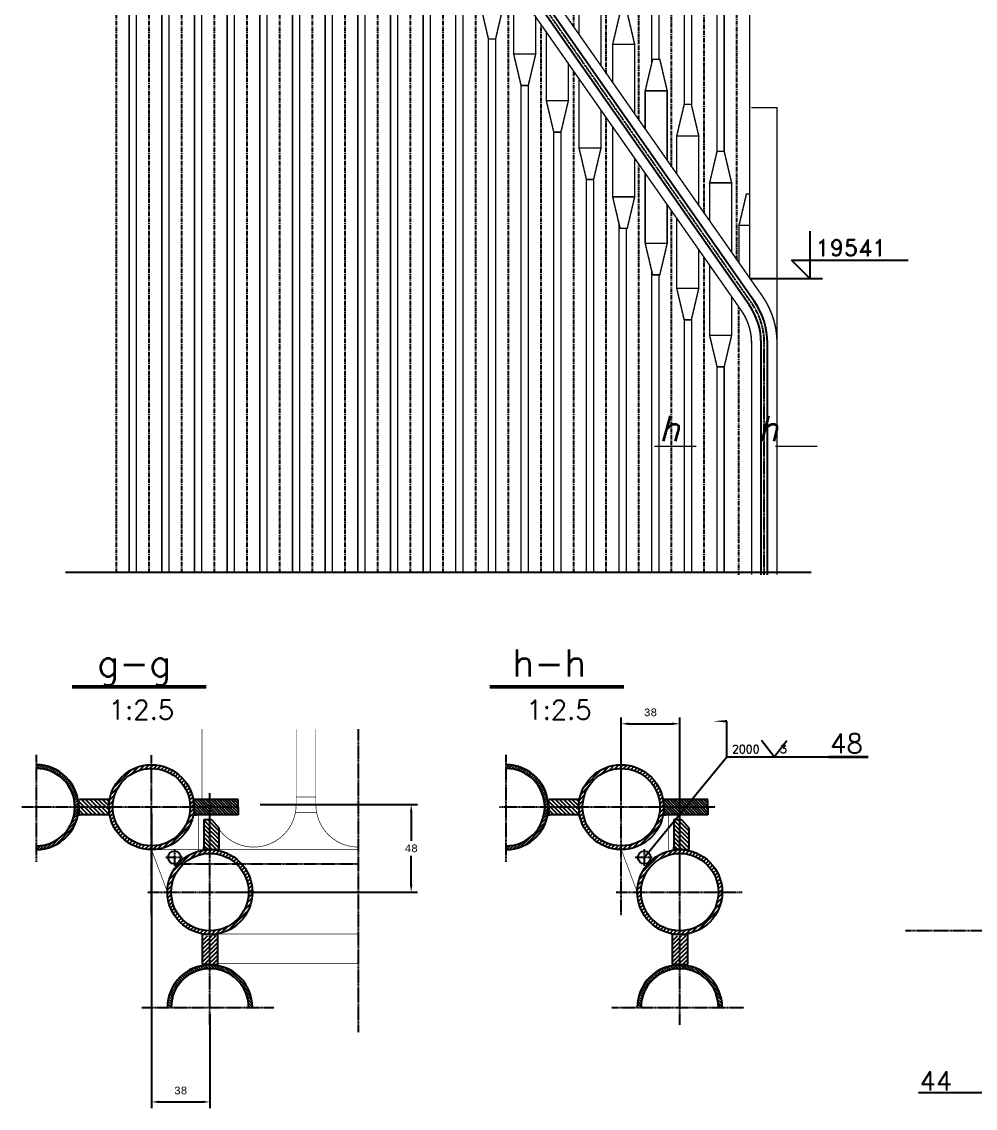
# Model space of a CAD drawing. Extents: x 13210 to 94108, y -7390 to 36310.
# Drawn here: x 53671 to 61160, y 9430 to 17965 of the extents above; entities that cross this region are included whole.
import ezdxf
from ezdxf.enums import TextEntityAlignment as Align

# ---------------------------------------------------------------- set-up
doc = ezdxf.new("R2010")
doc.units = 0
doc.header["$MEASUREMENT"] = 0
doc.header["$PDMODE"] = 3
doc.linetypes.add('CENTER', pattern=[50, 31.25, -6.25, 6.25, -6.25])
doc.linetypes.add('DASHEDX2', pattern=[1.5, 1, -0.5])
doc.layers.get('0').update_dxf_attribs({"linetype": 'CONTINUOUS'})
doc.layers.get('DEFPOINTS').update_dxf_attribs({"linetype": 'CONTINUOUS'})
for name, color, linetype in [('LINIE', 7, 'DASHEDX2'), ('PRZEKROJE', 4, 'CONTINUOUS'), ('RURA', 3, 'CONTINUOUS'), ('RURKI', 4, 'CONTINUOUS'), ('WYMIAR1', 7, 'CONTINUOUS'), ('X-X', 1, 'CONTINUOUS')]:
    doc.layers.add(name, color=color, linetype=linetype)
doc.styles.add('MONOTXT', font='monotxt')
doc.styles.add('ROMAND', font='romand')
doc.styles.add('ROMANS', font='romans')
doc.styles.get("Standard").update_dxf_attribs({"font": 'romans.shx'})
doc.dimstyles.get("Standard").update_dxf_attribs({"dimtxt": 0.18, "dimasz": 0.18, "dimexe": 0.18, "dimexo": 0.0625, "dimgap": 0.09, "dimtad": 0, "dimtih": 1, "dimtoh": 1, "dimdec": 4, "dimzin": 0, "dimdsep": 46, "dimtxsty": 'Standard', "dimcen": 0.09, "dimadec": 0, "dimazin": 0, "dimtfac": 1, "dimtdec": 4, "dimtofl": 0, "dimtmove": 0, "dimatfit": 3, "dimfxl": 0, "dimtolj": 1, "dimtzin": 0, "dimarcsym": 0})

# ---------------------------------------------------------------- blocks, each defined once
blk = doc.blocks.new('*X16')
at = {"color": 0, "linetype": 'Continuous'}
for p, q in [((60540, 2414.6), (60460, 2494.6)), ((60540, 2392.5), (60460, 2472.5)), ((60540, 2370.4), (60460, 2450.4)), ((60540, 2436.7), (60474.2, 2502.5)), ((60540, 2458.8), (60496.3, 2502.5)), ((60540, 2480.9), (60518.4, 2502.5)), ((60540, 2348.3), (60460, 2428.3)), ((60521.2, 2345), (60460, 2406.2))]:
    blk.add_line(p, q, dxfattribs=at)
blk = doc.blocks.new('*X15')
at = {"color": 0, "linetype": 'Continuous'}
for p, q in [((60303.1, 2828.5), (60396.5, 2921.9)), ((60394.4, 2897.8), (60434.2, 2937.5)), ((60435.8, 2917), (60463.1, 2944.4)), ((60465.3, 2924.5), (60488, 2947.2)), ((60490.2, 2927.3), (60510.2, 2947.3)), ((60512.1, 2927.1), (60530.4, 2945.4)), ((60532.1, 2924.9), (60549.1, 2942)), ((60550.3, 2921.1), (60566.5, 2937.3)), ((60567.3, 2916), (60582.8, 2931.5)), ((60583.1, 2909.7), (60598.1, 2924.7)), ((60597.8, 2902.3), (60612.5, 2917)), ((60611.6, 2894), (60626, 2908.4)), ((60624.4, 2884.8), (60638.7, 2899)), ((60636.4, 2874.6), (60650.6, 2888.8)), ((60647.6, 2863.7), (60661.7, 2877.8)), ((60657.8, 2851.9), (60672.1, 2866.1)), ((60667.2, 2839.2), (60681.6, 2853.5)), ((60280.6, 2761.9), (60308, 2789.2)), ((60287.5, 2790.8), (60327.2, 2830.6)), ((60675.8, 2825.6), (60690.4, 2840.2)), ((60683.3, 2811), (60698.3, 2826)), ((60689.8, 2795.5), (60705.3, 2810.9)), ((60695.2, 2778.8), (60711.3, 2794.8)), ((60277.7, 2714.8), (60297.7, 2734.8)), ((60277.8, 2737), (60300.5, 2759.7)), ((60699.3, 2760.8), (60716.2, 2777.6)), ((60701.9, 2741.2), (60719.9, 2759.2)), ((60702.4, 2719.7), (60722, 2739.3)), ((60279.6, 2694.6), (60297.9, 2712.9)), ((60283, 2675.9), (60300.1, 2692.9)), ((60287.7, 2658.5), (60303.9, 2674.7)), ((60694, 2667.1), (60720.2, 2693.3)), ((60700.3, 2695.5), (60722.4, 2717.5)), ((60293.5, 2642.2), (60309, 2657.7)), ((60300.3, 2626.9), (60315.3, 2641.9)), ((60308, 2612.5), (60322.7, 2627.2)), ((60594.9, 2523.8), (60701.2, 2630.1)), ((60678.6, 2629.5), (60714.3, 2665.3)), ((60316.6, 2599), (60331, 2613.4)), ((60326, 2586.3), (60340.2, 2600.6)), ((60336.2, 2574.4), (60350.4, 2588.6)), ((60347.2, 2563.3), (60361.3, 2577.4)), ((60358.9, 2552.9), (60373.1, 2567.2)), ((60371.5, 2543.4), (60385.8, 2557.8)), ((60384.8, 2534.6), (60399.4, 2549.2)), ((60399, 2526.7), (60414, 2541.7)), ((60414.1, 2519.7), (60429.5, 2535.2)), ((60430.2, 2513.7), (60446.2, 2529.8)), ((60447.4, 2508.8), (60464.2, 2525.7)), ((60465.8, 2505.1), (60483.8, 2523.1)), ((60485.7, 2503), (60505.3, 2522.6)), ((60507.5, 2502.6), (60529.5, 2524.7)), ((60531.7, 2504.8), (60557.9, 2531)), ((60559.7, 2510.7), (60595.5, 2546.4))]:
    blk.add_line(p, q, dxfattribs=at)
blk = doc.blocks.new('*X14')
at = {"color": 0, "linetype": 'Continuous'}
for p, q in [((60540, 3011.2), (60460, 3091.2)), ((60540, 3033.3), (60468.3, 3105)), ((60540, 3055.4), (60490.4, 3105)), ((60540, 3077.5), (60512.5, 3105)), ((60540, 3099.6), (60534.6, 3105)), ((60540, 2989.1), (60460, 3069.1)), ((60540, 2967), (60460, 3047)), ((60537.4, 2947.5), (60460, 3024.9)), ((60515.3, 2947.5), (60460, 3002.8)), ((60493.2, 2947.5), (60460, 2980.7)), ((60471.1, 2947.5), (60460, 2958.6))]:
    blk.add_line(p, q, dxfattribs=at)
blk = doc.blocks.new('*X20')
at = {"color": 0, "linetype": 'Continuous'}
for p, q in [((58303.8, 17025.2), (58203.8, 17125.2)), ((58281.7, 17025.2), (58203.8, 17103.1)), ((58259.6, 17025.2), (58203.8, 17081)), ((58325.9, 17025.2), (58205.9, 17145.2)), ((58347.9, 17025.2), (58227.9, 17145.2)), ((58370, 17025.2), (58250, 17145.2)), ((58392.1, 17025.2), (58272.1, 17145.2)), ((58414.2, 17025.2), (58294.2, 17145.2)), ((58436.3, 17025.2), (58316.3, 17145.2)), ((58458.4, 17025.2), (58338.4, 17145.2)), ((58480.5, 17025.2), (58360.5, 17145.2)), ((58502.6, 17025.2), (58382.6, 17145.2)), ((58524.7, 17025.2), (58404.7, 17145.2)), ((58546.8, 17025.2), (58426.8, 17145.2)), ((58550, 17044.1), (58448.9, 17145.2)), ((58550, 17066.2), (58471, 17145.2)), ((58550, 17088.3), (58493.1, 17145.2)), ((58550, 17110.4), (58515.2, 17145.2)), ((58550, 17132.5), (58537.3, 17145.2)), ((58237.5, 17025.2), (58203.8, 17058.9)), ((58215.4, 17025.2), (58203.8, 17036.8))]:
    blk.add_line(p, q, dxfattribs=at)
blk = doc.blocks.new('*D307')
at = {"color": 0, "linetype": 'ByBlock'}
for p, q in [((57660, 11745.215), (57660, 9430)), ((58119, 10172.715), (58119, 9430)), ((57720, 9480), (58059, 9480))]:
    blk.add_line(p, q, dxfattribs=at)
for points in [[(57720, 9490), (57720, 9470), (57660, 9480)], [(58059, 9490), (58059, 9470), (58119, 9480)]]:
    blk.add_solid(points, dxfattribs=at)
at = {"layer": 'DEFPOINTS', "color": 0, "linetype": 'ByBlock'}
for p in [(57660, 11795.215), (58119, 10222.715), (58119, 9480)]:
    blk.add_point(p, dxfattribs=at)
at = {"color": 0, "linetype": 'ByBlock', "style": 'MONOTXT'}
blk.add_text('38', height=60, dxfattribs=at).set_placement((57889.5, 9570), align=Align.MIDDLE_CENTER)
blk = doc.blocks.new('*D308')
at = {"color": 0, "linetype": 'ByBlock'}
for p, q in [((58512.7, 11815.2), (59750, 11815.2)), ((59700, 11755.2), (59700, 11531.7)), ((59700, 11188.2), (59700, 11411.7)), ((58169, 11128.2), (59750, 11128.2))]:
    blk.add_line(p, q, dxfattribs=at)
for points in [[(59690, 11755.2), (59710, 11755.2), (59700, 11815.2)], [(59690, 11188.2), (59710, 11188.2), (59700, 11128.2)]]:
    blk.add_solid(points, dxfattribs=at)
at = {"layer": 'DEFPOINTS', "color": 0, "linetype": 'ByBlock'}
for p in [(58462.7, 11815.2), (58119, 11128.2), (59700, 11128.2)]:
    blk.add_point(p, dxfattribs=at)
at = {"color": 0, "linetype": 'ByBlock', "style": 'MONOTXT'}
blk.add_text('48', height=60, dxfattribs=at).set_placement((59700, 11471.7), align=Align.MIDDLE_CENTER)
blk = doc.blocks.new('*D309')
at = {"color": 0, "linetype": 'ByBlock'}
for p, q in [((61350, 11845.215), (61350, 12500)), ((61809, 11178.215), (61809, 12500)), ((61410, 12450), (61749, 12450))]:
    blk.add_line(p, q, dxfattribs=at)
for points in [[(61410, 12460), (61410, 12440), (61350, 12450)], [(61749, 12460), (61749, 12440), (61809, 12450)]]:
    blk.add_solid(points, dxfattribs=at)
at = {"layer": 'DEFPOINTS', "color": 0, "linetype": 'ByBlock'}
for p in [(61809, 12450), (61350, 11795.215), (61809, 11128.215)]:
    blk.add_point(p, dxfattribs=at)
at = {"color": 0, "linetype": 'ByBlock', "style": 'MONOTXT'}
blk.add_text('38', height=60, dxfattribs=at).set_placement((61579.5, 12540), align=Align.MIDDLE_CENTER)
blk = doc.blocks.new('POZ')
for p, q in [((0, 186), (0, 0)), ((0, 0), (-71, 71)), ((-71, 71), (387, 71))]:
    blk.add_line(p, q)
at = {"style": 'ROMAND', "flags": 4}
blk.add_attdef('POZIOM', (23, 88), '', height=65, dxfattribs=at)

msp = doc.modelspace()

# ---------------------------------------------------------------- linework, layer by layer
at = {"layer": 'LINIE', "linetype": 'CENTER'}
for p, q in [((54415, 13639), (54415, 25188.25)), ((54671.5, 13639), (54671.5, 25188.25)), ((54671.5, 13639), (54671.5, 25188.25)), ((58262.5, 17557.00047), (58262.5, 24445.75)), ((58775.5, 16824.36054), (58775.5, 24445.75)), ((59288.5, 16091.72061), (59288.5, 24445.75)), ((58006, 17923.32043), (58006, 24022.75)), ((58519, 17190.6805), (58519, 24022.75)), ((59032, 16458.04057), (59032, 24022.75)), ((54928, 13639), (54928, 21970.03477)), ((55184.5, 13639), (55184.5, 21603.71481)), ((55441, 13639), (55441, 21237.39485)), ((55697.5, 13639), (55697.5, 20871.07488)), ((55954, 13639), (55954, 20504.75492)), ((56210.5, 13639), (56210.5, 20138.43495)), ((56467, 13639), (56467, 19772.11499)), ((56723.5, 13639), (56723.5, 19405.79503)), ((56980, 13639), (56980, 19039.47506)), ((57236.5, 13639), (57236.5, 18673.1551)), ((57493, 13639), (57493, 18306.83514)), ((57749.5, 13639), (57749.5, 17940.51517)), ((58006, 13639), (58006, 17574.19521)), ((58262.5, 13639), (58262.5, 17207.87524)), ((58519, 13639), (58519, 16841.55528)), ((58775.5, 13639), (58775.5, 16475.23532)), ((59032, 13639), (59032, 16108.91535)), ((59303.0625, 13621), (59303.0625, 15724.59539))]:
    msp.add_line(p, q, dxfattribs=at)
at = {"layer": 'LINIE'}
for p, q in [((59403.81568, 15755.27625), (54971.23576, 22082.85903)), ((59503.3175, 13621), (59503.3175, 15439.71762)), ((58339, 11128.215), (59330, 11128.215))]:
    msp.add_line(p, q, dxfattribs=at)
at = {"layer": 'LINIE', "linetype": 'DASHEDX2'}
for p, q in [((56314.7969, 10025.215), (56314.7969, 12407.07953)), ((53784.5, 12207.28457), (53784.5, 11365.55036)), ((57474.5, 12207.28457), (57474.5, 11365.55036)), ((54690, 10945.9373), (54690, 12202.51334)), ((58380, 10945.9373), (58380, 12202.51334)), ((55149, 10082.715), (55149, 11907.29392)), ((58839, 10082.715), (58839, 11907.29392)), ((55368.56285, 11795.215), (53671.05432, 11795.215)), ((59118.56285, 11795.215), (57421.05432, 11795.215)), ((54870, 11466.20072), (54870, 11332.95795)), ((58560, 11466.20072), (58560, 11332.95795)), ((54933.18799, 11400), (54799.56196, 11400)), ((58623.18799, 11400), (58489.56196, 11400)), ((54870, 11350), (56314.7969, 11350)), ((54658.79424, 11128.215), (56314.7969, 11128.215)), ((63045.56285, 10822.715), (60613.05432, 10822.715)), ((54613.215, 10222.715), (55653.215, 10222.715)), ((58303.215, 10222.715), (59343.215, 10222.715))]:
    msp.add_line(p, q, dxfattribs=at)
at = {"layer": 'LINIE'}
msp.add_arc((58953.16276, 15439.70981), 550.15474, 0.000851474, 35.000851474, dxfattribs=at)
at = {"layer": 'PRZEKROJE', "linetype": 'Continuous'}
for p, q in [((54120, 11795.215), (54120, 11855.215)), ((54120, 11795.215), (54120, 11735.215)), ((54356.25, 11855.215), (54123.75, 11855.215)), ((54356.25, 11795.215), (54356.25, 11855.215)), ((54356.25, 11795.215), (54356.25, 11735.215)), ((55370, 11855.215), (55023.75, 11855.215)), ((55023.75, 11795.215), (55023.75, 11855.215)), ((55023.75, 11795.215), (55023.75, 11735.215)), ((55370, 11795.215), (55370, 11855.215)), ((55370, 11795.215), (55370, 11735.215)), ((57810, 11795.215), (57810, 11855.215)), ((57810, 11795.215), (57810, 11735.215)), ((58046.25, 11855.215), (57813.75, 11855.215)), ((58046.25, 11795.215), (58046.25, 11855.215)), ((58046.25, 11795.215), (58046.25, 11735.215)), ((58713.75, 11795.215), (58713.75, 11855.215)), ((59060, 11855.215), (58713.75, 11855.215)), ((58713.75, 11795.215), (58713.75, 11735.215)), ((59060, 11795.215), (59060, 11855.215)), ((59060, 11795.215), (59060, 11735.215)), ((54110, 11735.215), (54128.75, 11735.215)), ((54356.25, 11735.215), (54123.75, 11735.215)), ((55023.75, 11735.215), (55042.5, 11735.215)), ((55370, 11735.215), (55027.5, 11735.215)), ((55102, 11698.215), (55102, 11465.715)), ((55102, 11698.215), (55162, 11698.215)), ((55162, 11698.215), (55222, 11630.715)), ((57800, 11735.215), (57818.75, 11735.215)), ((58046.25, 11735.215), (57813.75, 11735.215)), ((58713.75, 11735.215), (58732.5, 11735.215)), ((59060, 11735.215), (58717.5, 11735.215)), ((58792, 11698.215), (58852, 11698.215)), ((58792, 11698.215), (58792, 11465.715)), ((58852, 11698.215), (58912, 11630.715)), ((55222, 11461.965), (55222, 11630.715)), ((58912, 11461.965), (58912, 11630.715)), ((55102, 11461.965), (55102, 11480.715)), ((55162, 11461.965), (55102, 11461.965)), ((55162, 11461.965), (55222, 11461.965)), ((58792, 11461.965), (58792, 11480.715)), ((58852, 11461.965), (58792, 11461.965)), ((58852, 11461.965), (58912, 11461.965)), ((55089, 10794.465), (55089, 10561.965)), ((55149, 10794.465), (55089, 10794.465)), ((55149, 10794.465), (55209, 10794.465)), ((55209, 10794.465), (55209, 10561.965)), ((58839, 10794.465), (58779, 10794.465)), ((58779, 10794.465), (58779, 10561.965)), ((58839, 10794.465), (58899, 10794.465)), ((58899, 10794.465), (58899, 10561.965)), ((55149, 10558.215), (55089, 10558.215)), ((55149, 10558.215), (55209, 10558.215)), ((55209, 10548.215), (55209, 10566.965)), ((58839, 10558.215), (58779, 10558.215)), ((58839, 10558.215), (58899, 10558.215)), ((58899, 10548.215), (58899, 10566.965))]:
    msp.add_line(p, q, dxfattribs=at)
for points, const_width in [([(58640, 14630), (58970, 14630)], 10), ([(59590, 14630), (59920, 14630)], 10), ([(55086.90102, 11855.215), (55086.90102, 12410)], 5), ([(55826.4531, 11815.215), (55826.4531, 12407.07953)], 5), ([(55981.0469, 11815.215), (55981.0469, 12407.07953)], 5), ([(55980, 11875.215), (55827.5, 11875.215)], 5), ([(55060.29555, 11461.465), (55060.29555, 11735.215)], 5), ([(55986.48446, 11755.215), (55821.01554, 11755.215)], 5), ([(58750.29555, 11461.465), (58750.29555, 11735.215)], 5), ([(54690, 11461.465), (54815.25, 11128.215)], 5), ([(54690, 11461.465), (56314.7969, 11461.465)], 5), ([(58380, 11461.465), (58505.25, 11128.215)], 5), ([(55196.58503, 10797.87468), (56314.7969, 10797.87468)], 5), ([(55209, 10564.92416), (56314.7969, 10564.92416)], 5)]:
    msp.add_lwpolyline(points, dxfattribs=dict(at, const_width=const_width))
at = {"layer": 'PRZEKROJE', "linetype": 'Continuous', "const_width": 5}
for points in [[(55222, 11620, 0.7278973487), (55826.4531, 11815.215, 0.7278973487)], [(55981.0469, 11815.215, 0.4142135624), (56314.7969, 11481.465, 0.7278973487)]]:
    msp.add_lwpolyline(points, format="xyb", dxfattribs=at)
at = {"layer": 'PRZEKROJE', "linetype": 'Continuous'}
for centre, radius in [((54690, 11795.215), 333.75), ((58380, 11795.215), 333.75), ((54690, 11795.215), 303.75), ((58380, 11795.215), 303.75), ((55149, 11128.215), 333.75), ((54870, 11400), 50), ((58839, 11128.215), 333.75), ((58560, 11400), 50), ((55149, 11128.215), 303.75), ((58839, 11128.215), 303.75)]:
    msp.add_circle(centre, radius, dxfattribs=at)
for centre, radius, start, end in [((53784.5, 11795.215), 333.75, 270, 90), ((57474.5, 11795.215), 333.75, 270, 90), ((53784.5, 11795.215), 303.75, 270, 90), ((57474.5, 11795.215), 303.75, 270, 90), ((55149, 10222.715), 333.75, 0, 180), ((55149, 10222.715), 303.75, 0, 180), ((58839, 10222.715), 333.75, 0, 180), ((58839, 10222.715), 303.75, 0, 180)]:
    msp.add_arc(centre, radius, start, end, dxfattribs=at)
at = {"layer": 'RURA'}
for p, q in [((59383.33986, 15740.93259), (54950.75994, 22068.51537)), ((59424.30256, 15769.5867), (54991.71369, 22097.18226)), ((59478.3175, 13621), (59478.3175, 15439.71762)), ((59528.3075, 13621), (59528.3075, 15439.71722))]:
    msp.add_line(p, q, dxfattribs=at)
at = {"layer": 'RURA', "const_width": 11.25}
for points in [[(59403.1875, 15439.71762, 0.1539147211), (59321.80592, 15697.82701), (54889.22138, 22025.41638, -0.1539147211), (54771.625, 22398.38445), (54771.625, 24747.55829)], [(59603.4375, 13621), (59603.4375, 15439.71762, 0.1539147211), (59485.84112, 15812.68569), (55053.25658, 22140.27506, -0.1539147211), (54971.875, 22398.38445), (54971.875, 24747.55829)], [(59403.1875, 13621), (59403.1875, 15439.71762, 0.1539147211)]]:
    msp.add_lwpolyline(points, format="xyb", dxfattribs=at)
for points in [[(57534.80237, 17710.9788), (57534.80237, 18258.53715)], [(58047.80237, 18170.5), (58047.80237, 17869.84061)], [(58220.69763, 18170.5), (58220.69763, 17622.92058)], [(57707.69763, 17710.9788), (57707.69763, 18011.61712)], [(57791.30237, 17344.65884), (57791.30237, 17892.21719)], [(58312.19221, 17786.69202), (58312.19221, 17486.03263)], [(58485.08748, 17786.69202), (58485.08748, 17239.1126)], [(57964.19763, 17344.65884), (57964.19763, 17645.29716)], [(58047.80237, 16973.15703), (58047.80237, 17520.71539)], [(58567.83711, 17421.59327), (58567.83711, 17120.93388)], [(58740.73238, 17421.59327), (58740.73238, 16874.01385)], [(58220.69763, 16973.15703), (58220.69763, 17273.79536)], [(58312.19221, 16589.34906), (58312.19221, 17136.90741)], [(58815.65863, 17067.66747), (58815.65863, 16767.00808)], [(58988.55389, 17067.66747), (58988.55389, 16520.08805)], [(58485.08748, 16589.34906), (58485.08748, 16889.98738)], [(58567.83711, 16224.25031), (58567.83711, 16771.80866)], [(59073.80237, 16699), (59073.80237, 16398.34061)], [(59246.69763, 16699), (59246.69763, 16151.42058)], [(59388.625, 16364.5), (59304.61487, 16364.5), (59362.9375, 16612), (59388.625, 16612)], [(58740.73238, 16224.25031), (58740.73238, 16524.88863)], [(58815.65863, 15870.3245), (58815.65863, 16417.88285)], [(59304.61487, 16364.5), (59304.61487, 16063.84061)], [(58988.55389, 15870.3245), (58988.55389, 16170.96283)], [(59073.80237, 15501.65703), (59073.80237, 16049.21539)], [(59246.69763, 15501.65703), (59246.69763, 15802.29536)]]:
    msp.add_lwpolyline(points, dxfattribs=at)
for points in [[(57392.875, 17829.79876), (57451.19763, 18077.29876), (57364.75, 18077.29876), (57278.30237, 18077.29876), (57336.625, 17829.79876), (57364.75, 17829.79876)], [(58426.76485, 18034.19202), (58485.08748, 17786.69202), (58398.63985, 17786.69202), (58312.19221, 17786.69202), (58370.51485, 18034.19202), (58398.63985, 18034.19202)], [(57649.375, 17463.4788), (57707.69763, 17710.9788), (57621.25, 17710.9788), (57534.80237, 17710.9788), (57593.125, 17463.4788), (57621.25, 17463.4788)], [(58682.40974, 17669.09327), (58740.73238, 17421.59327), (58654.28474, 17421.59327), (58567.83711, 17421.59327), (58626.15974, 17669.09327), (58654.28474, 17669.09327)], [(57905.875, 17097.15884), (57964.19763, 17344.65884), (57877.75, 17344.65884), (57791.30237, 17344.65884), (57849.625, 17097.15884), (57877.75, 17097.15884)], [(58930.23126, 17315.16747), (58988.55389, 17067.66747), (58902.10626, 17067.66747), (58815.65863, 17067.66747), (58873.98126, 17315.16747), (58902.10626, 17315.16747)], [(58162.375, 16725.65703), (58220.69763, 16973.15703), (58134.25, 16973.15703), (58047.80237, 16973.15703), (58106.125, 16725.65703), (58134.25, 16725.65703)], [(59188.375, 16946.5), (59246.69763, 16699), (59160.25, 16699), (59073.80237, 16699), (59132.125, 16946.5), (59160.25, 16946.5)], [(58426.76485, 16341.84906), (58485.08748, 16589.34906), (58398.63985, 16589.34906), (58312.19221, 16589.34906), (58370.51485, 16341.84906), (58398.63985, 16341.84906)], [(58682.40974, 15976.75031), (58740.73238, 16224.25031), (58654.28474, 16224.25031), (58567.83711, 16224.25031), (58626.15974, 15976.75031), (58654.28474, 15976.75031)], [(58930.23126, 15622.8245), (58988.55389, 15870.3245), (58902.10626, 15870.3245), (58815.65863, 15870.3245), (58873.98126, 15622.8245), (58902.10626, 15622.8245)], [(59188.375, 15254.15703), (59246.69763, 15501.65703), (59160.25, 15501.65703), (59073.80237, 15501.65703), (59132.125, 15254.15703), (59160.25, 15254.15703)]]:
    msp.add_lwpolyline(points, close=True, dxfattribs=at)
at = {"layer": 'RURA'}
for centre, radius, start, end in [((58953.16276, 15439.70981), 525.15474, 0.000851474, 35.000851474), ((58953.1875, 15439.71762), 575.12, 359.999961052, 34.999246543)]:
    msp.add_arc(centre, radius, start, end, dxfattribs=at)
at = {"layer": 'RURKI'}
msp.add_line((59870.125, 13639), (54014.5, 13639), dxfattribs=at)
at = {"layer": 'RURKI', "const_width": 11.25}
for points in [[(54515.125, 25273.75), (54515.125, 13639)], [(54571.375, 25273.75), (54571.375, 13639)], [(54771.625, 24747.55829), (54771.625, 13639)], [(54827.875, 22133.82999), (54827.875, 13639)], [(58619.125, 21181), (58619.125, 17639.24039)], [(58675.375, 21181), (58675.375, 17669.09327)], [(58875.625, 21181), (58875.625, 17315.16747)], [(58931.875, 21181), (58931.875, 17308.19203)], [(59132.125, 21181), (59132.125, 16946.5)], [(59188.375, 21181), (59188.375, 16946.5)], [(59388.625, 21181), (59388.625, 15948.72729)], [(55028.125, 21153.65703), (55028.125, 13639)], [(55084.375, 21153.65703), (55084.375, 13639)], [(55284.625, 20748.93112), (55284.625, 13639)], [(55340.875, 20744.15703), (55340.875, 13639)], [(55541.125, 20394.03851), (55541.125, 13639)], [(55597.375, 20394.03851), (55597.375, 13639)], [(55797.625, 20027.71855), (55797.625, 13639)], [(55853.875, 20027.71855), (55853.875, 13639)], [(56054.125, 19661.39858), (56054.125, 13639)], [(56110.375, 19661.39858), (56110.375, 13639)], [(56310.625, 19295.07862), (56310.625, 13639)], [(56366.875, 19295.07862), (56366.875, 13639)], [(56567.125, 18928.75865), (56567.125, 13639)], [(56623.375, 18928.75865), (56623.375, 13639)], [(56823.625, 18562.43869), (56823.625, 13639)], [(56879.875, 18562.43869), (56879.875, 13639)], [(57080.125, 18196.11873), (57080.125, 13639)], [(57136.375, 18196.11873), (57136.375, 13639)], [(57336.625, 17829.79876), (57336.625, 13639)], [(57392.875, 17829.79876), (57392.875, 13639)], [(57593.125, 17463.4788), (57593.125, 13639)], [(57649.375, 17463.4788), (57649.375, 13639)], [(59603.4375, 15439.71762), (59603.4375, 17289), (59400.5625, 17289)], [(57849.625, 17097.15884), (57849.625, 13639)], [(57905.875, 17097.15884), (57905.875, 13639)], [(58106.125, 16725.65703), (58106.125, 13639)], [(58162.375, 16725.65703), (58162.375, 13639)], [(58362.625, 16375.33069), (58362.625, 13639)], [(58418.875, 16341.84906), (58418.875, 13639)], [(58619.125, 16006.60319), (58619.125, 13639)], [(58675.375, 15976.75031), (58675.375, 13639)], [(58875.625, 15622.8245), (58875.625, 13639)], [(58931.875, 15629.79994), (58931.875, 13639)], [(59403.1875, 15439.71762), (59403.1875, 13621)], [(59132.125, 15254.15703), (59132.125, 13639)], [(59188.375, 15254.15703), (59188.375, 13639)]]:
    msp.add_lwpolyline(points, dxfattribs=at)
at = {"layer": 'WYMIAR1', "linetype": 'Continuous'}
for p, q in [((59388.625, 15948.72729), (59960, 15948.72729)), ((59580, 12190), (59480, 12320)), ((59580, 12190), (59680, 12320))]:
    msp.add_line(p, q, dxfattribs=at)
at = {"layer": 'WYMIAR1'}
for p, q in [((59210, 12190), (59210, 12470)), ((58560, 11400), (59210, 12190)), ((59210, 12190), (60320, 12190)), ((62605.12991, 9550.68926), (60715.15749, 9550.68926))]:
    msp.add_line(p, q, dxfattribs=at)
at = {"layer": 'WYMIAR1', "color": 0, "linetype": 'Continuous'}
for p, q in [((53785.38043, 12098.96372), (53814.06926, 12127.65255)), ((53806.66874, 12098.15494), (53833.81525, 12125.30146)), ((53826.63876, 12096.02788), (53852.56217, 12121.95129)), ((57475.38043, 12098.96372), (57504.06926, 12127.65255)), ((57496.66874, 12098.15494), (57523.81525, 12125.30146)), ((57516.63876, 12096.02788), (57542.56217, 12121.95129)), ((53845.48741, 12092.77944), (53870.42304, 12117.71507)), ((53863.35576, 12088.5507), (53887.484, 12112.67895)), ((53880.34826, 12083.44611), (53903.81203, 12106.90989)), ((53896.54413, 12077.5449), (53919.45987, 12100.46063)), ((53912.00442, 12070.9081), (53934.4694, 12093.37308)), ((53926.77653, 12063.58313), (53948.87399, 12085.68058)), ((53940.89736, 12055.60687), (53962.70009, 12077.4096)), ((53954.39539, 12047.00781), (53975.96845, 12068.58087)), ((53967.29213, 12037.80746), (53988.69492, 12059.21026)), ((53979.60316, 12028.0214), (54000.89112, 12049.30937)), ((53991.33881, 12017.65998), (54012.56477, 12038.88593)), ((57535.48741, 12092.77944), (57560.42304, 12117.71507)), ((57553.35576, 12088.5507), (57577.484, 12112.67895)), ((57570.34826, 12083.44611), (57593.81203, 12106.90989)), ((57586.54413, 12077.5449), (57609.45987, 12100.46063)), ((57602.00442, 12070.9081), (57624.4694, 12093.37308)), ((57616.77653, 12063.58313), (57638.87399, 12085.68058)), ((57630.89736, 12055.60687), (57652.70009, 12077.4096)), ((57644.39539, 12047.00781), (57665.96845, 12068.58087)), ((57657.29213, 12037.80746), (57678.69492, 12059.21026)), ((57669.60316, 12028.0214), (57690.89112, 12049.30937)), ((57681.33881, 12017.65998), (57702.56477, 12038.88593)), ((54002.50463, 12006.7287), (54023.72003, 12027.94411)), ((54013.10153, 11995.22851), (54034.35761, 12016.4846)), ((54023.1259, 11983.1558), (54044.47479, 12004.50469)), ((54032.56943, 11970.50225), (54054.06532, 11991.99813)), ((54041.41878, 11957.25451), (54063.11925, 11978.95497)), ((54049.65498, 11943.39361), (54071.62253, 11965.36117)), ((54057.25256, 11928.89411), (54079.55651, 11951.19807)), ((57692.50463, 12006.7287), (57713.72003, 12027.94411)), ((57703.10153, 11995.22851), (57724.35761, 12016.4846)), ((57713.1259, 11983.1558), (57734.47479, 12004.50469)), ((57722.56943, 11970.50225), (57744.06532, 11991.99813)), ((57731.41878, 11957.25451), (57753.11925, 11978.95497)), ((57739.65498, 11943.39361), (57761.62253, 11965.36117)), ((57747.25256, 11928.89411), (57769.55651, 11951.19807)), ((54064.17833, 11913.72279), (54086.89723, 11936.44169)), ((54070.38951, 11897.83689), (54093.61433, 11921.06171)), ((54075.83114, 11881.18143), (54099.66968, 11905.01998)), ((54080.4322, 11863.6854), (54105.01536, 11888.26857)), ((54084.0997, 11845.25582), (54109.59075, 11870.74687)), ((57754.17833, 11913.72279), (57776.89723, 11936.44169)), ((57760.38951, 11897.83689), (57783.61433, 11921.06171)), ((57765.83114, 11881.18143), (57789.66968, 11905.01998)), ((57770.4322, 11863.6854), (57795.01536, 11888.26857)), ((57774.0997, 11845.25582), (57799.59075, 11870.74687)), ((54086.06301, 11758.83078), (54118.22327, 11790.99104)), ((54086.70944, 11825.76847), (54113.31837, 11852.3774)), ((54087.99877, 11782.86363), (54117.79383, 11812.65869)), ((54088.09065, 11805.0526), (54116.09744, 11833.05939)), ((57776.06301, 11758.83078), (57808.22327, 11790.99104)), ((57776.70944, 11825.76847), (57803.31837, 11852.3774)), ((57777.99877, 11782.86363), (57807.79383, 11812.65869)), ((57778.09065, 11805.0526), (57806.09744, 11833.05939)), ((54059.28177, 11665.75828), (54108.4484, 11714.9249)), ((54073.67278, 11702.24638), (54114.08611, 11742.65971)), ((54081.67186, 11732.34255), (54117.12148, 11767.79217)), ((57749.28177, 11665.75828), (57798.4484, 11714.9249)), ((57763.67278, 11702.24638), (57804.08611, 11742.65971)), ((57771.67186, 11732.34255), (57807.12148, 11767.79217)), ((53935.08504, 11497.36737), (54082.34763, 11644.62996)), ((54023.96465, 11608.34407), (54098.92995, 11683.30937)), ((57625.08504, 11497.36737), (57772.34763, 11644.62996)), ((57713.96465, 11608.34407), (57788.92995, 11683.30937)), ((53896.40563, 11480.78505), (53971.37093, 11555.75035)), ((54001.19152, 11541.37677), (54038.33823, 11578.52348)), ((57586.40563, 11480.78505), (57661.37093, 11555.75035)), ((57691.19152, 11541.37677), (57728.33823, 11578.52348)), ((53784.5, 11479.36486), (53796.85137, 11491.71623)), ((53788.72396, 11461.49173), (53820.88422, 11493.65199)), ((53811.92283, 11462.59352), (53847.37245, 11498.04314)), ((53837.05529, 11465.62889), (53877.46862, 11506.04222)), ((53864.7901, 11471.2666), (53913.95672, 11520.43323)), ((57474.5, 11479.36486), (57486.85137, 11491.71623)), ((57478.72396, 11461.49173), (57510.88422, 11493.65199)), ((57501.92283, 11462.59352), (57537.37245, 11498.04314)), ((57527.05529, 11465.62889), (57567.46862, 11506.04222)), ((57554.7901, 11471.2666), (57603.95672, 11520.43323)), ((54986.96049, 10479.63378), (54965.26003, 10501.33425)), ((55000.82139, 10487.86998), (54978.85383, 10509.83753)), ((55015.32089, 10495.46756), (54993.01693, 10517.77151)), ((55030.49221, 10502.39333), (55007.77331, 10525.11223)), ((55046.37811, 10508.60451), (55023.15329, 10531.82933)), ((55063.03357, 10514.04614), (55039.19502, 10537.88468)), ((55080.5296, 10518.6472), (55055.94643, 10543.23036)), ((55098.95918, 10522.3147), (55073.46813, 10547.80575)), ((55118.44653, 10524.92444), (55091.8376, 10551.53337)), ((55139.1624, 10526.30565), (55111.15561, 10554.31244)), ((55161.35137, 10526.21377), (55131.55631, 10556.00883)), ((55185.38422, 10524.27801), (55153.22396, 10556.43827)), ((55211.87245, 10519.88686), (55176.42283, 10555.33648)), ((55241.96862, 10511.88778), (55201.55529, 10552.30111)), ((55278.45672, 10497.49677), (55229.2901, 10546.6634)), ((55335.87093, 10462.17965), (55260.90563, 10537.14495)), ((55446.84763, 10373.30004), (55299.58504, 10520.56263)), ((58676.96049, 10479.63378), (58655.26003, 10501.33425)), ((58690.82139, 10487.86998), (58668.85383, 10509.83753)), ((58705.32089, 10495.46756), (58683.01693, 10517.77151)), ((58720.49221, 10502.39333), (58697.77331, 10525.11223)), ((58736.37811, 10508.60451), (58713.15329, 10531.82933)), ((58753.03357, 10514.04614), (58729.19502, 10537.88468)), ((58770.5296, 10518.6472), (58745.94643, 10543.23036)), ((58788.95918, 10522.3147), (58763.46813, 10547.80575)), ((58808.44653, 10524.92444), (58781.8376, 10551.53337)), ((58829.1624, 10526.30565), (58801.15561, 10554.31244)), ((58851.35137, 10526.21377), (58821.55631, 10556.00883)), ((58875.38422, 10524.27801), (58843.22396, 10556.43827)), ((58901.87245, 10519.88686), (58866.42283, 10555.33648)), ((58931.96862, 10511.88778), (58891.55529, 10552.30111)), ((58968.45672, 10497.49677), (58919.2901, 10546.6634)), ((59025.87093, 10462.17965), (58950.90563, 10537.14495)), ((59136.84763, 10373.30004), (58989.58504, 10520.56263)), ((54897.20719, 10392.61039), (54875.63413, 10414.18345)), ((54906.40754, 10405.50713), (54885.00474, 10426.90992)), ((54916.1936, 10417.81816), (54894.90563, 10439.10612)), ((54926.55502, 10429.55381), (54905.32907, 10450.77977)), ((54937.4863, 10440.71963), (54916.27089, 10461.93503)), ((54948.98649, 10451.31653), (54927.7304, 10472.57261)), ((54961.0592, 10461.3409), (54939.71031, 10482.68979)), ((54973.71275, 10470.78443), (54952.21687, 10492.28032)), ((55402.83823, 10439.40652), (55365.69152, 10476.55323)), ((58587.20719, 10392.61039), (58565.63413, 10414.18345)), ((58596.40754, 10405.50713), (58575.00474, 10426.90992)), ((58606.1936, 10417.81816), (58584.90563, 10439.10612)), ((58616.55502, 10429.55381), (58595.32907, 10450.77977)), ((58627.4863, 10440.71963), (58606.27089, 10461.93503)), ((58638.98649, 10451.31653), (58617.7304, 10472.57261)), ((58651.0592, 10461.3409), (58629.71031, 10482.68979)), ((58663.71275, 10470.78443), (58642.21687, 10492.28032)), ((59092.83823, 10439.40652), (59055.69152, 10476.55323)), ((54860.76889, 10318.56326), (54837.30511, 10342.02703)), ((54866.6701, 10334.75913), (54843.75437, 10357.67487)), ((54873.3069, 10350.21942), (54850.84192, 10372.6844)), ((54880.63187, 10364.99153), (54858.53442, 10387.08899)), ((54888.60813, 10379.11236), (54866.8054, 10400.91509)), ((55463.42995, 10334.62063), (55388.46465, 10409.58593)), ((55472.9484, 10303.0051), (55423.78177, 10352.17172)), ((58550.76889, 10318.56326), (58527.30511, 10342.02703)), ((58556.6701, 10334.75913), (58533.75437, 10357.67487)), ((58563.3069, 10350.21942), (58540.84192, 10372.6844)), ((58570.63187, 10364.99153), (58548.53442, 10387.08899)), ((58578.60813, 10379.11236), (58556.8054, 10400.91509)), ((59153.42995, 10334.62063), (59078.46465, 10409.58593)), ((59162.9484, 10303.0051), (59113.78177, 10352.17172)), ((54845.25128, 10223.59543), (54816.56245, 10252.28426)), ((54846.06006, 10244.88374), (54818.91354, 10272.03025)), ((54848.18712, 10264.85376), (54822.26371, 10290.77717)), ((54851.43556, 10283.70241), (54826.49993, 10308.63804)), ((54855.6643, 10301.57076), (54831.53605, 10325.699)), ((55478.58611, 10275.27029), (55438.17278, 10315.68362)), ((55481.62148, 10250.13783), (55446.17186, 10285.58745)), ((55482.72327, 10226.93896), (55450.56301, 10259.09922)), ((58535.25128, 10223.59543), (58506.56245, 10252.28426)), ((58536.06006, 10244.88374), (58508.91354, 10272.03025)), ((58538.18712, 10264.85376), (58512.26371, 10290.77717)), ((58541.43556, 10283.70241), (58516.49993, 10308.63804)), ((58545.6643, 10301.57076), (58521.53605, 10325.699)), ((59168.58611, 10275.27029), (59128.17278, 10315.68362)), ((59171.62148, 10250.13783), (59136.17186, 10285.58745)), ((59172.72327, 10226.93896), (59140.56301, 10259.09922)), ((55464.85014, 10222.715), (55452.49877, 10235.06637)), ((59154.85014, 10222.715), (59142.49877, 10235.06637))]:
    msp.add_line(p, q, dxfattribs=at)
at = {"layer": 'WYMIAR1'}
msp.add_lwpolyline([(59210, 12470, 20, 0, 0), (59100, 12470, 0, 0, 0)], format="xyseb", dxfattribs=at)
for points, const_width in [([(60320, 12190), (60010, 12190)], 20), ([(61021.43761, 9550.68926), (60715.15749, 9550.68926)], 10)]:
    msp.add_lwpolyline(points, dxfattribs=dict(at, const_width=const_width))
at = {"layer": 'X-X', "const_width": 30}
for points in [[(54065, 12740), (55122, 12740)], [(57345, 12740), (58402, 12740)]]:
    msp.add_lwpolyline(points, dxfattribs=at)

# ---------------------------------------------------------------- block references
at = {"layer": 'LINIE', "linetype": 'Continuous', "yscale": 1.5, "zscale": 1.5}
for name, p, xscale, rotation in [('*X15', (58777.5, 102545.215), -1.5, 90), ('*X15', (62467.5, 102545.215), -1.5, 90), ('*X14', (49688.75, -78954.785), -1.5, 270), ('*X14', (53378.75, -78954.785), -1.5, 270), ('*X16', (145912, 15215.715), 1.5, 180), ('*X16', (149602, 15215.715), 1.5, 180), ('*X15', (59236.5, 101878.215), -1.5, 90), ('*X15', (62926.5, 101878.215), -1.5, 90)]:
    msp.add_blockref(name, p, dxfattribs=dict(at, xscale=xscale, rotation=rotation))
at = {"layer": 'LINIE', "linetype": 'Continuous'}
for p in [(-3180, -5290), (510, -5290)]:
    msp.add_blockref('*X20', p, dxfattribs=at)
at = {"layer": 'LINIE', "linetype": 'Continuous', "xscale": -1.5, "yscale": 1.5, "zscale": 1.5}
for p in [(145899, 6126.965), (149589, 6126.965)]:
    msp.add_blockref('*X14', p, dxfattribs=at)
at = {"layer": 'WYMIAR1', "linetype": 'Continuous', "xscale": 2, "yscale": 2, "zscale": 2}
msp.add_blockref('POZ', (59860, 15948.72729), dxfattribs=at).add_auto_attribs({'POZIOM': '19541'})

# ---------------------------------------------------------------- texts
at = {"layer": 'PRZEKROJE', "linetype": 'Continuous', "style": 'ROMANS', "oblique": 15}
msp.add_text('h    h', height=200, dxfattribs=at).set_placement((58675.375, 14670))
at = {"layer": 'WYMIAR1', "style": 'ROMANS'}
for s, height, p in [('48', 150, (60020, 12220)), ('2000   3', 63, (59250, 12220)), ('44', 150, (60722.62774, 9569.10955))]:
    msp.add_text(s, height=height, dxfattribs=at).set_placement(p)
at = {"layer": 'X-X', "style": 'ROMANS'}
for s, height, p in [('h-h', 212, (57523, 12821)), ('g-g', 212, (54263, 12821)), ('1:2.5', 150, (54353.76272, 12484.87285)), ('1:2.5', 150, (57633.76272, 12484.87285))]:
    msp.add_text(s, height=height, dxfattribs=at).set_placement(p)

# ---------------------------------------------------------------- dimensions: what is measured, and where the dimension line sits
at = {"layer": 'WYMIAR1', "linetype": 'Continuous'}
for base, p1, p2, picture, middle in [((58839, 12450), (58380, 11795.215), (58839, 11128.215), '*D309', (58609.5, 12540)), ((55149, 9480), (54690, 11795.215), (55149, 10222.715), '*D307', (54919.5, 9570))]:
    dim = msp.add_linear_dim(base=base, p1=p1, p2=p2, text='38', dimstyle='Standard', dxfattribs=at)
    dim.commit()
    dim.dimension.update_dxf_attribs({"geometry": picture, "text_midpoint": middle, "insert": (-2970, 0)})
dim = msp.add_linear_dim(base=(56730, 11128.215), p1=(55492.7031, 11815.215), p2=(55149, 11128.215), angle=90, text='48', dimstyle='Standard', dxfattribs=at)
dim.commit()
dim.dimension.update_dxf_attribs({"geometry": '*D308', "text_midpoint": (56730, 11471.715), "insert": (-2970, 0)})

doc.saveas('drawing.dxf')
